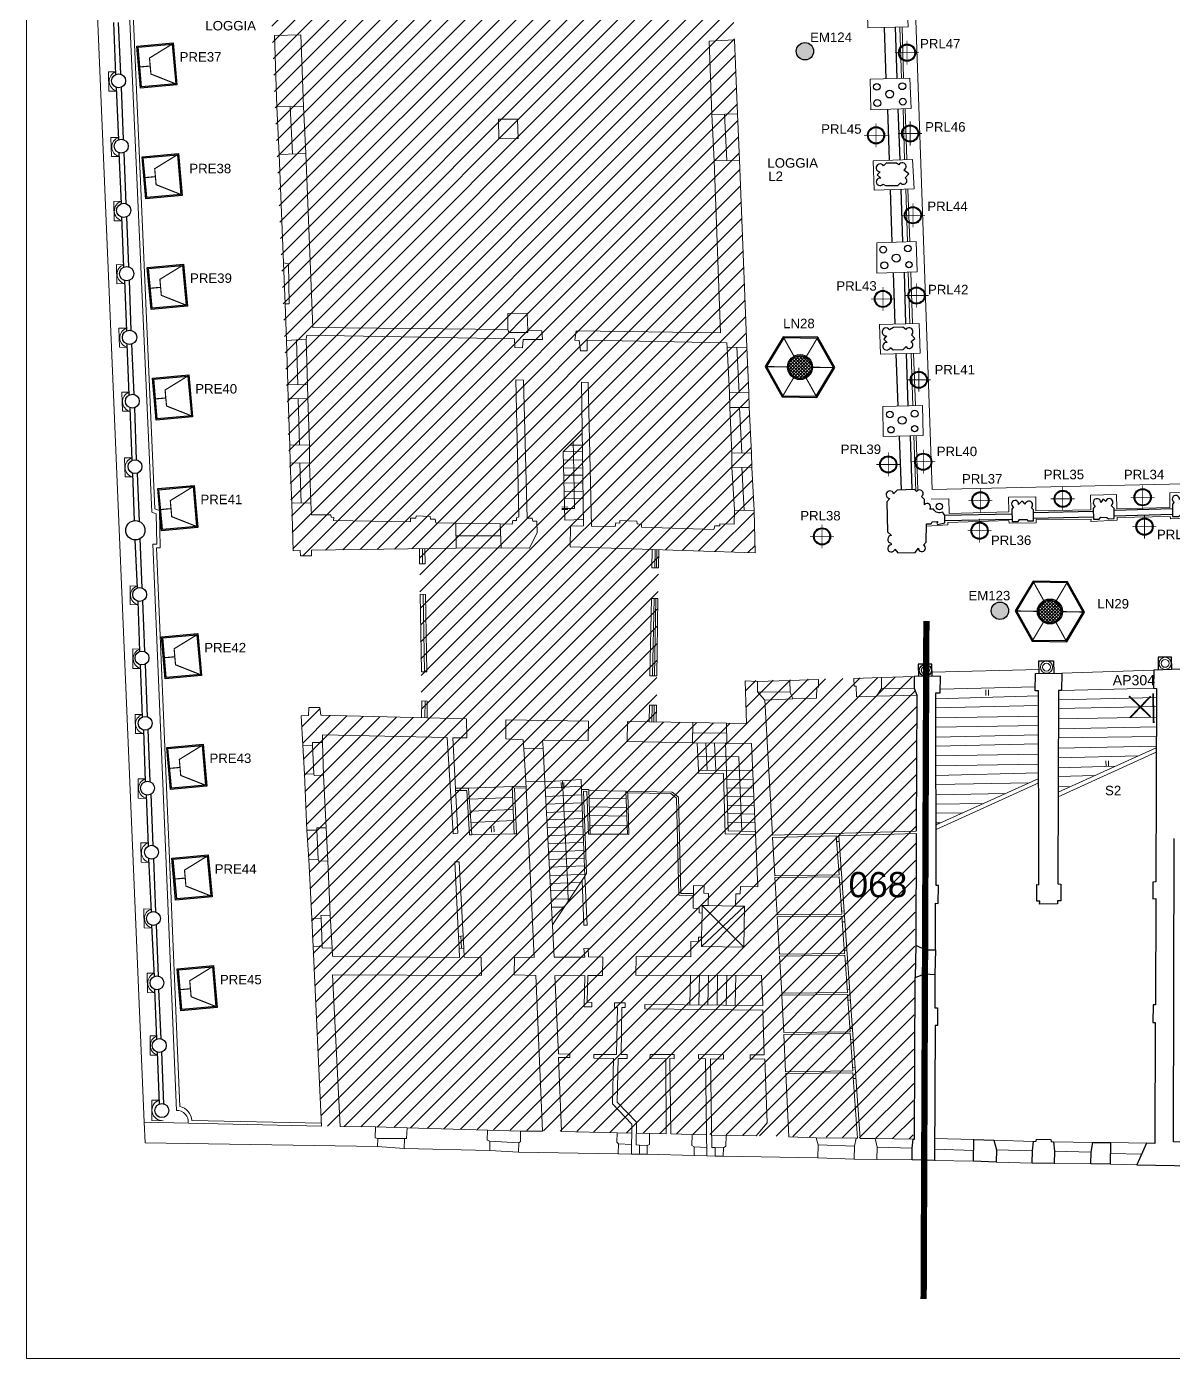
# Model space of a CAD drawing. Header units: metres. Extents: x -11789 to 51, y -8377 to 23.
# Drawn here: x -11789 to -8151, y -8377 to -4155 of the extents above; entities that cross this region are included whole.
import ezdxf
from ezdxf.enums import TextEntityAlignment as Align

# ---------------------------------------------------------------- set-up
doc = ezdxf.new("R2010")
doc.units = ezdxf.units.M
doc.header["$LTSCALE"] = 0.0125
for name, color, linetype in [('CODICE EMERGENZE', 190, 'Continuous'), ('CODICE LAMPADINE', 150, 'Continuous'), ('LAMPADE DI EMERGENZA', 3, 'Continuous')]:
    doc.layers.add(name, color=color, linetype=linetype)
for name, color, linetype, lineweight in [('LAMPADINE', 30, 'Continuous', 30), ('MURI', 7, 'Continuous', 9), ('VANI', 66, 'Continuous', 9)]:
    doc.layers.add(name, color=color, linetype=linetype, lineweight=lineweight)
doc.styles.add('ducale_200', font='ARIAL.TTF', dxfattribs={"height": 1})
doc.styles.get("Standard").update_dxf_attribs({"font": 'romans.shx'})

# ---------------------------------------------------------------- blocks, each defined once
blk = doc.blocks.new('LANTERNA')
at = {"linetype": 'Continuous'}
h = blk.add_hatch(color=256, dxfattribs=at)
h.paths.add_polyline_path([(65.31, -45.84, 1), (69.69, -45.84, 1)])
h.paths.add_polyline_path([(69.48, -45.84, -1), (65.51, -45.84, -1)], flags=16)
h = blk.add_hatch(dxfattribs=at)
h.set_pattern_fill('ANSI37', color=256, scale=3.214976, style=0)
h.set_pattern_definition([(45, (-226.14574, -312.50277), (-0.2841664, 0.2841664), []), (135, (-226.14574, -312.50277), (-0.2841664, -0.2841664), [])])
edge = h.paths.add_edge_path()
edge.add_arc((67.5, -45.84), 1.98, 0, 360)
at = {"layer": 'LAMPADINE'}
h = blk.add_hatch(color=14, dxfattribs=at)
h.paths.add_polyline_path([(70.35, -50.95), (73.35, -45.93), (70.5, -40.81), (64.65, -40.72), (61.64, -45.75), (64.49, -50.87)], flags=16)
h.paths.add_polyline_path([(70.46, -51.16), (73.59, -45.93), (70.62, -40.61), (64.54, -40.52), (61.41, -45.75), (64.38, -51.06)])
at = {"linetype": 'Continuous'}
for radius in [2.19, 1.98]:
    blk.add_circle((67.5, -45.84), radius, dxfattribs=at)
at = {"layer": 'LAMPADINE', "color": 14}
for points in [[(70.46, -51.16), (73.59, -45.93), (70.62, -40.61), (64.54, -40.52), (61.41, -45.75), (64.38, -51.06)], [(70.35, -50.95), (73.35, -45.93), (70.5, -40.81), (64.65, -40.72), (61.64, -45.75), (64.49, -50.87)]]:
    blk.add_lwpolyline(points, close=True, dxfattribs=at)
at = {"layer": 'LAMPADINE', "color": 14, "const_width": 0.2}
for points in [[(64.54, -40.52), (66.43, -43.92)], [(70.62, -40.61), (68.62, -43.96)], [(61.41, -45.75), (65.31, -45.81)], [(69.69, -45.87), (73.59, -45.93)], [(66.37, -47.72), (64.38, -51.06)], [(68.57, -47.75), (70.46, -51.16)]]:
    blk.add_lwpolyline(points, dxfattribs=at)
blk = doc.blocks.new('rea')
h = blk.add_hatch(color=256)
h.paths.add_polyline_path([(867, 1810), (867, 1109), (266, 1109), (266, 1810)], flags=16)
h.paths.add_polyline_path([(887, 1830), (887, 1089), (246, 1089), (246, 1830)])
for points in [[(887, 1830), (887, 1089), (246, 1089), (246, 1830)], [(867, 1810), (867, 1109), (266, 1109), (266, 1810)]]:
    blk.add_lwpolyline(points, close=True)
at = {"const_width": 20}
for points in [[(266, 1810), (685, 1600), (685, 1318), (266, 1109)], [(867, 1459), (685, 1459)]]:
    blk.add_lwpolyline(points, dxfattribs=at)
blk = doc.blocks.new('re')
at = {"const_width": 0.3}
for points in [[(51.55, 419.05), (51.66, 413.81)], [(55.72, 418.12), (52.08, 414.34)], [(52.09, 417.95), (55.87, 414.31)]]:
    blk.add_lwpolyline(points, dxfattribs=at)
blk = doc.blocks.new('5ea4y')
h = blk.add_hatch(color=256)
edge = h.paths.add_edge_path(flags=16)
edge.add_arc((973, 697), 102, 0, 360)
edge = h.paths.add_edge_path()
edge.add_arc((973, 697), 112, 0, 360)
at = {"const_width": 10}
for points in [[(1130, 697), (815, 697)], [(973, 855), (973, 540)]]:
    blk.add_lwpolyline(points, dxfattribs=at)
for radius in [112, 102]:
    blk.add_circle((973, 697), radius)
at = {"color": 160, "insert": (996, 726), "char_height": 2, "width": 10.79, "attachment_point": 1, "style": 'ducale_200'}
blk.add_mtext('{\\H0.75x; }', dxfattribs=at)

msp = doc.modelspace()

# ---------------------------------------------------------------- hatches: boundary and pattern name
at = {"layer": 'LAMPADE DI EMERGENZA'}
for points in [[(-9347.2, -4232.8, 1), (-9292.2, -4232.8, 1)], [(-8728.7, -6006.6, 1), (-8673.7, -6006.6, 1)]]:
    msp.add_hatch(color=256, dxfattribs=at).paths.add_polyline_path(points)
at = {"layer": 'MURI'}
h = msp.add_hatch(dxfattribs=at)
h.set_pattern_fill('ANSI31', color=252, scale=12, style=0)
h.set_pattern_definition([(45, (-47525.71, -8446.74), (-26.94077, 26.94077), [])])
h.paths.add_polyline_path([(-11133.4, -1123), (-10943.6, -5817.2), (-10920.8, -5816), (-10919.5, -5832.3), (-10885.3, -5833), (-10885, -5815.1), (-10542.8, -5810.4), (-10535.7, -6346.1), (-10855.4, -6338.1), (-10858.2, -6313.6), (-10894, -6312.9), (-10894.5, -6339), (-10917.3, -6340.2), (-10853, -7640.2), (-8976.3, -7681.6), (-8964.6, -6274.8), (-8973.1, -6252.6), (-8973.3, -6215.2), (-8959.4, -6215), (-9509, -6229.1), (-9504.9, -6364.2), (-9791.3, -6359), (-9783.8, -5812.9), (-9477.2, -5822.7), (-9667.5, -1111.3)])

# ---------------------------------------------------------------- linework, layer by layer
at = {"layer": 'LAMPADE DI EMERGENZA'}
for centre in [(-9319.7, -4232.8), (-8701.2, -6006.6)]:
    msp.add_circle(centre, 27.5, dxfattribs=at)
at = {"layer": 'MURI'}
for p, q in [((-9504.9, -6364.2), (-9509, -6229.1)), ((-9509, -6229.1), (-9470, -6231.4)), ((-9470, -6231.4), (-9470.6, -6263.9)), ((-9470.6, -6263.9), (-9446.6, -6290.4)), ((-9446.6, -6290.4), (-9422.7, -6717.7)), ((-9567.9, -6426.6), (-9568.4, -6363.1)), ((-9568.4, -6363.1), (-9504.9, -6364.2)), ((-9489.8, -6428), (-9567.9, -6426.6)), ((-9468.9, -6881.6), (-9489.8, -6428)), ((-9422.7, -6717.7), (-8966.7, -6705.3)), ((-9422.3, -6725.7), (-9220.4, -6720.2)), ((-9422.3, -6725.7), (-9415.2, -6846.8)), ((-9211.6, -6844.4), (-9220.4, -6720.2)), ((-9211.1, -6738.2), (-9219.1, -6738.7)), ((-9212.4, -6720), (-8966.7, -6713.3)), ((-9144.7, -7679.4), (-9212.4, -6720)), ((-9204.8, -6828), (-9212.7, -6828.5)), ((-9524.9, -6904.6), (-9524.4, -6880.6)), ((-9524.4, -6880.6), (-9468.9, -6881.6)), ((-9211.6, -6844.4), (-9415.2, -6846.8)), ((-9211.2, -6850.4), (-9414.9, -6852.8)), ((-9414.9, -6852.8), (-9408, -6971)), ((-9202.9, -6968.6), (-9211.2, -6850.4)), ((-9201.9, -6868.5), (-9209.9, -6869)), ((-9540, -6942.8), (-9539.3, -6904.4)), ((-9539.3, -6904.4), (-9524.9, -6904.6)), ((-9511.2, -6943.3), (-9540, -6942.8)), ((-9513.5, -7073), (-9511.2, -6943.3)), ((-9195.6, -6958.2), (-9203.6, -6958.7)), ((-9202.9, -6968.6), (-9408, -6971)), ((-9202.4, -6974.6), (-9407.7, -6977)), ((-9407.7, -6977), (-9400.8, -7095.3)), ((-9194.1, -7092.9), (-9202.4, -6974.6)), ((-9193.1, -6992.7), (-9201.1, -6993.2)), ((-9657.4, -7056), (-9657.1, -7041.6)), ((-9657.1, -7041.6), (-9647.5, -7041.8)), ((-9647.5, -7041.8), (-9648, -7070.6)), ((-9682.3, -7103.6), (-9681.4, -7055.6)), ((-9681.4, -7055.6), (-9657.4, -7056)), ((-9648, -7070.6), (-9513.5, -7073)), ((-9194.1, -7092.9), (-9400.8, -7095.3)), ((-9186.8, -7082.5), (-9194.8, -7083)), ((-9856.4, -7161.9), (-9855.3, -7103.3)), ((-9855.3, -7103.3), (-9855.3, -7103.3)), ((-9855.3, -7103.3), (-9682.3, -7103.6)), ((-9193.7, -7098.8), (-9400.4, -7101.3)), ((-9400.4, -7101.3), (-9393.6, -7219.5)), ((-9185.3, -7217.1), (-9193.7, -7098.8)), ((-9184.4, -7116.9), (-9192.4, -7117.4)), ((-9457.6, -7162.6), (-9856.4, -7161.9)), ((-9453.7, -7253.3), (-9457.6, -7162.6)), ((-9185.3, -7217.1), (-9393.6, -7219.5)), ((-9178, -7206.7), (-9186, -7207.2)), ((-9828.2, -7269.1), (-9828, -7254.7)), ((-9828, -7254.7), (-9453.6, -7258.1)), ((-9453.6, -7258.1), (-9453.7, -7253.3)), ((-9184.9, -7223.1), (-9393.2, -7225.5)), ((-9393.2, -7225.5), (-9391.8, -7249.5)), ((-9391.8, -7249.5), (-9387.2, -7343.7)), ((-9176.6, -7341.3), (-9184.9, -7223.1)), ((-9175.6, -7241.1), (-9183.6, -7241.6)), ((-9453.2, -7272.5), (-9828.2, -7269.1)), ((-9449.2, -7414.2), (-9453.2, -7272.5)), ((-9176.6, -7341.3), (-9387.2, -7343.7)), ((-9169.3, -7330.9), (-9177.3, -7331.4)), ((-9176.1, -7347.3), (-9386.9, -7349.7)), ((-9386.9, -7349.7), (-9381.1, -7468)), ((-9167.8, -7465.5), (-9176.1, -7347.3)), ((-9166.8, -7365.4), (-9174.8, -7365.8)), ((-9493.3, -7427.3), (-9493.1, -7414.3)), ((-9447, -7428.1), (-9493.3, -7427.3)), ((-9493.1, -7414.3), (-9449.2, -7414.2)), ((-9439.2, -7630.1), (-9447, -7428.1)), ((-9167.8, -7465.5), (-9381.1, -7468)), ((-9167.4, -7471.5), (-9380.8, -7474)), ((-9160.5, -7455.1), (-9168.5, -7455.6)), ((-9152.7, -7679.2), (-9167.4, -7471.5)), ((-9380.8, -7474), (-9370.9, -7674.5)), ((-9158.1, -7489.6), (-9166.1, -7490.1)), ((-9151.7, -7579.4), (-9159.7, -7579.9)), ((-9474.2, -7671.8), (-9439.2, -7630.1)), ((-9570.8, -7704.2), (-9570.2, -7670)), ((-9570.2, -7670), (-9474.2, -7671.8)), ((-9370.9, -7674.5), (-9283.8, -7677.7)), ((-9283.8, -7677.7), (-9277.7, -7699.8)), ((-9578.7, -7735.8), (-9578.2, -7709.8)), ((-9578.2, -7709.8), (-9570.8, -7704.2)), ((-9277.7, -7699.8), (-9278.5, -7741.2)), ((-9278.5, -7741.2), (-9578.7, -7735.8))]:
    msp.add_line(p, q, dxfattribs=at)
at = {"layer": 'MURI', "linetype": 'Continuous', "ltscale": 0.1}
msp.add_lwpolyline([(-11788.7, 23.1), (51.3, 23.1), (51.3, -8376.9), (-11788.7, -8376.9)], close=True, dxfattribs=at)
at = {"layer": 'MURI', "color": 252}
for points in [[(-4295.8, -1037), (-4307.6, -432.7), (-11713.6, -559), (-11415.4, -7627.8)], [(-3979, -5238.2), (-4226.6, -5248.3), (-4226.7, -5255.7), (-4282.9, -5257.1), (-4283.1, -5309.2), (-4296.9, -5309.7), (-4306.4, -5518.2), (-8916.1, -5622), (-9031, -2312.7), (-4468.9, -2241.8), (-4439.6, -3342.8)], [(-8996.5, -4062.5), (-8992.8, -4155.6), (-9120.4, -4159), (-9122.8, -4066.2), (-8996.5, -4062.5)], [(-9013.1, -4318.7), (-9018.6, -4156.3)], [(-9006.9, -4318.5), (-9011.8, -4156.1)], [(-11503.2, -4359), (-11527.5, -4359), (-11529.1, -4297.9), (-11506.1, -4297.9)], [(-8987.1, -4317.9), (-8983.1, -4414.3), (-9111, -4418.2), (-9112.5, -4321.6), (-8987.1, -4317.9)], [(-9004.3, -4576.7), (-9008.7, -4415.1)], [(-8996.7, -4576.4), (-9002.1, -4414.9)], [(-11494.5, -4566.6), (-11519.3, -4566.1), (-11521.8, -4506.7), (-11496.8, -4506.4)], [(-8978.7, -4575.8), (-8973.7, -4669.5), (-9100.7, -4673.7), (-9103.1, -4580), (-8978.7, -4575.8)], [(-8994.9, -4837), (-8999.7, -4670.3)], [(-8987.6, -4836.7), (-8993.5, -4670.1)], [(-11485.8, -4770.4), (-11510.8, -4770.1), (-11512.2, -4708.7), (-11488.4, -4708.6)], [(-8967.2, -4836.1), (-8963.5, -4932), (-9091.4, -4936.7), (-9092.3, -4839.8), (-8967.2, -4836.1)], [(-11477.2, -4969.4), (-11502, -4969.9), (-11503.9, -4909.4), (-11480.7, -4909.7)], [(-8992.3, -4933), (-8986.8, -5096.5)], [(-8978.2, -5096.2), (-8983.6, -4932.7)], [(-8957.3, -5095.7), (-8954.1, -5189.9), (-9080.6, -5193.3), (-9082.9, -5099.1), (-8957.3, -5095.7)], [(-11468.9, -5172), (-11493.6, -5171.5), (-11495.7, -5110.9), (-11471.4, -5111)], [(-8977.2, -5356.8), (-8983.1, -5190.6)], [(-8969.1, -5356.6), (-8975.8, -5190.4)], [(-11460.2, -5374.2), (-11485, -5374.1), (-11486.2, -5313.8), (-11463.4, -5313.8)], [(-8947.3, -5356), (-8944.7, -5450.7), (-9071.5, -5454.7), (-9072.7, -5359.4), (-8947.3, -5356)], [(-8974, -5451.6), (-8968.3, -5626.1)], [(-8966.7, -5451.4), (-8961.7, -5625.2)], [(-11451.5, -5582.5), (-11476.2, -5582.1), (-11477.7, -5521.8), (-11454.2, -5522.2)], [(-8080.5, -5630), (-8162.7, -5632.6), (-8161.9, -5679), (-8330.4, -5683.2), (-8331.2, -5637.6), (-8413.5, -5640.2), (-8412.7, -5686.6), (-8587.7, -5690), (-8587.7, -5645.2), (-8674, -5646.9), (-8673.2, -5693.3), (-8862.1, -5698), (-8862.9, -5651.6), (-8919.1, -5653)], [(-8079.5, -5712.2), (-8160.1, -5714.8), (-8160.8, -5708.3), (-8329.3, -5710.9), (-8329.5, -5719.1), (-8412.6, -5723.2), (-8412.4, -5715.9), (-8586.6, -5717.6), (-8586.8, -5727.4), (-8671.5, -5729.1), (-8672.9, -5721), (-8866.7, -5726.4), (-8866.9, -5734.5), (-8934.4, -5739)], [(-11434.8, -5987.4), (-11460.1, -5987.2), (-11460.6, -5927.9), (-11437.5, -5928.2)], [(-11426.9, -6190), (-11451.3, -6189.4), (-11451.5, -6127.6), (-11429.4, -6128.1)], [(-8577.1, -6193.1), (-8916.6, -6201.6)], [(-8213.6, -6194.8), (-8505.1, -6204.2)], [(-8589.1, -6248.2), (-8890.3, -6254.9)], [(-8578.5, -6276.9), (-8905, -6285.6)], [(-8205, -6281.2), (-8515.9, -6288.6)], [(-8213.8, -6252.6), (-8506.1, -6259.5)], [(-8578.5, -6307), (-8904.9, -6314.9)], [(-8205, -6310.5), (-8516, -6316.3)], [(-11417, -6395.5), (-11443.5, -6396), (-11444.7, -6335.2), (-11421.1, -6335.5)], [(-8578.4, -6340.4), (-8904.8, -6345.8)], [(-8578.4, -6370.5), (-8904.7, -6375.9)], [(-8205.2, -6374.8), (-8516.2, -6380.5)], [(-8205.1, -6343.9), (-8516.1, -6349.6)], [(-8578.3, -6399.8), (-8904.6, -6407.7)], [(-8205.2, -6405.7), (-8516.2, -6409.9)], [(-8578.3, -6429.1), (-8904.5, -6436.2)], [(-8205.3, -6441.1), (-8516.7, -6581.7)], [(-8205.3, -6454.9), (-8516.6, -6596.2)], [(-8205.3, -6435.9), (-8516.3, -6442.4)], [(-8578.2, -6461.6), (-8904.4, -6467.1)], [(-8578.2, -6492.6), (-8904.3, -6498)], [(-8261.8, -6466.6), (-8516.4, -6473.3)], [(-8334.6, -6499.5), (-8516.4, -6504.3)], [(-11408.1, -6601.5), (-11434.4, -6601.1), (-11434.8, -6539.8), (-11412.1, -6540)], [(-8578.1, -6521), (-8904.2, -6528.9)], [(-8578.1, -6538.2), (-8903.7, -6685.2)], [(-8400.3, -6529.2), (-8516.5, -6531.9)], [(-8608.9, -6552.1), (-8904.1, -6557.4)], [(-8683.3, -6585.7), (-8904, -6590)], [(-8578.1, -6551.9), (-8903.7, -6699.7)], [(-8476.6, -6563.6), (-8516.6, -6564.5)], [(-8754.7, -6618), (-8903.9, -6620.1)], [(-8820.4, -6647.6), (-8903.8, -6648.6)], [(-8889.9, -6679), (-8903.7, -6679.1)], [(-11400.5, -6804.5), (-11425.1, -6804.1), (-11426.3, -6742.2), (-11402.1, -6742.2)], [(-11390.7, -7012.6), (-11415.8, -7012), (-11416.9, -6951.9), (-11392.9, -6952.6)], [(-11382, -7218.1), (-11404.8, -7217.4), (-11405.9, -7156), (-11383.2, -7155.8)], [(-11373, -7415.7), (-11396.4, -7416.1), (-11397.2, -7354.2), (-11375.8, -7354.8)], [(-11355.7, -7623.3), (-11391.4, -7622.6), (-11391.7, -7558), (-11369, -7558.7)], [(-8784.3, -7683.5), (-8908.8, -7679.3)], [(-8784.9, -7717.7), (-8909, -7713.1)], [(-8594.8, -7689.4), (-8720.8, -7685.5)], [(-8712.4, -7715.7), (-8598.5, -7718.6)], [(-8406.8, -7692.8), (-8531.3, -7690.9)], [(-8412.3, -7722.8), (-8528.6, -7719.9)], [(-8236, -7695.1), (-8350.7, -7693)], [(-8785.5, -7751.8), (-8909.2, -7749.6)], [(-8599.3, -7757.7), (-8713.1, -7754.8)], [(-8412.9, -7760.2), (-8529.3, -7758.9)], [(-8267.3, -7762.9), (-8351.9, -7761.3)], [(-8351.3, -7727.2), (-8251.6, -7729)]]:
    msp.add_lwpolyline(points, dxfattribs=at)
for points, format in [([(-11276, -7630.9, 0.460878), (-11313.4, -7590.8), (-11388.8, -5795.7), (-11375.3, -5795.2), (-11377.7, -5699.1), (-11391, -5694.4), (-11618, -649.5), (-9246.6, -607.9, 0.373035), (-9236.3, -626), (-9236.3, -626), (-9236.3, -626), (-9236.3, -626), (-9142.7, -624.4, 0.321934), (-9135.8, -605), (-4429.7, -522.9, 0.3591), (-4393, -565.9), (-4385.6, -962.3)], "xyb"), ([(-10853.4, -7631.3), (-11264.5, -7623, 0.33357), (-11303.2, -7578.2), (-11377.2, -5807.7), (-11365.4, -5806.7), (-11366.9, -5688.3), (-11382.4, -5683.1), (-11601.9, -659.5), (-9245, -618.5)], "xyb"), ([(-8360.3, -6199.5, 0, 27.1, 0), (-8360, -6256, 0, 0, 0), (-8360.9, -6507.9, 0, 0, 0)], "xyseb"), ([(-8741.4, -6602, 0, 27.1, 0), (-8741, -6560.7, 0, 0, 0), (-8741.7, -6250.4, 0, 0, 0)], "xyseb")]:
    msp.add_lwpolyline(points, format=format, dxfattribs=at)
at = {"layer": 'MURI', "linetype": 'ByBlock', "lineweight": 30}
for points in [[(-11505.8, -4306.3), (-11512.2, -4141.4)], [(-11490.3, -4305.4), (-11496.8, -4141.3)], [(-9061.7, -4320.1), (-9067.2, -4157.6)], [(-9027, -4319.1), (-9032.4, -4156.7)], [(-11496.5, -4513.2), (-11503.7, -4347.7)], [(-11481.9, -4512.7), (-11488.2, -4347)], [(-9051.5, -4578.3), (-9057.2, -4416.6)], [(-9018.1, -4577.1), (-9023.6, -4415.5)], [(-11488.1, -4716), (-11495, -4554.9)], [(-11473.2, -4716.1), (-11479.3, -4553.9)], [(-9043.5, -4838.4), (-9048.6, -4671.9)], [(-9009.5, -4837.4), (-9014.4, -4670.8)], [(-11480.4, -4917.4), (-11486.2, -4759.1)], [(-11464.6, -4916.5), (-11470.9, -4757.5)], [(-9040.3, -4934.8), (-9034.3, -5097.8)], [(-9005.1, -4933.5), (-9000.4, -5096.8)], [(-11471, -5119), (-11477.6, -4959.7)], [(-11456.6, -5118), (-11462.5, -4958.8)], [(-11463.1, -5322.6), (-11469.4, -5161.6)], [(-11447.8, -5321), (-11454.5, -5161.3)], [(-9024.4, -5358.1), (-9030.4, -5191.9)], [(-8998.4, -5191), (-8993.4, -5357.2)], [(-11453.9, -5529.6), (-11460.7, -5362.9)], [(-11439.7, -5528.4), (-11445.7, -5362.9)], [(-9020.5, -5453.1), (-9014.6, -5623.8)], [(-8986.3, -5452), (-8981.2, -5622.6)], [(-11447, -5721.2), (-11451.8, -5570.7)], [(-11431, -5723.8), (-11436.9, -5570.3)], [(-8405.2, -5692.4), (-8594.5, -5696.3)], [(-8154.3, -5683.2), (-8338.8, -5688.8)], [(-8663, -5717.1), (-8876, -5722.1)], [(-8663.1, -5700.8), (-8875.7, -5705.2)], [(-8405, -5709.5), (-8594.7, -5714.2)], [(-8154.1, -5701.1), (-8338.9, -5706.7)], [(-11437.3, -5934.5), (-11444.1, -5782.2)], [(-11422.4, -5934.7), (-11428.3, -5778)], [(-11429.1, -6135.2), (-11435.2, -5976.7)], [(-11414.1, -6136), (-11419.7, -5974.7)], [(-8156.5, -6193), (-8156.7, -6153.7), (-8199.8, -6153.8), (-8199.7, -6194.4)], [(-11420.8, -6342.9), (-11427.4, -6178)], [(-11404.8, -6342.9), (-11412, -6175.7)], [(-8916.2, -6214.5), (-8917.2, -6176.3), (-8960.3, -6176.4), (-8959.4, -6215)], [(-8505.1, -6204.2), (-8505.1, -6204.2), (-8506.1, -6259.5), (-8515.9, -6259.3), (-8517.3, -6872.9), (-8508.3, -6873.1), (-8508.5, -6926), (-8519, -6925.8), (-8519.2, -6936.3), (-8575.4, -6936.9), (-8575.2, -6927.2), (-8584.2, -6927), (-8584, -6874.9), (-8577.5, -6875.1), (-8578.6, -6260.6), (-8589.1, -6260.4), (-8589, -6205.9), (-8505.1, -6204.2)], [(-8576.9, -6205.6), (-8578, -6165.4), (-8531.6, -6165.4), (-8530.5, -6204.7)], [(-8100.4, -6191.2), (-8213.6, -6194.8), (-8213.6, -6194.8), (-8213.8, -6252.6), (-8204.9, -6252.7), (-8206.3, -6866.3), (-8216, -6867), (-8216.2, -6919.9), (-8207.2, -6919.2), (-8207.7, -7256.1), (-8215, -7256), (-8216, -7312.1), (-8208.7, -7312.3), (-8209.9, -7695.5), (-8236, -7695.1), (-8267.3, -7762.9), (-8088.3, -7766.1)], [(-8967.6, -7067.4), (-8937.7, -7081.7), (-8906, -7081.5), (-8905.8, -6934.2), (-8897.6, -6934.3), (-8896.6, -6877.4), (-8903.1, -6877.3), (-8905, -6266.9), (-8890.4, -6267.1), (-8890.2, -6214.3), (-8890.2, -6214.3), (-8973.3, -6215.2), (-8973.1, -6252.6), (-8964.6, -6274.8), (-8966.7, -6705.3)], [(-11411.8, -6547.9), (-11417.4, -6385.1)], [(-11396.4, -6548.7), (-11403.2, -6383.3)], [(-11401.7, -6752.3), (-11408.5, -6591)], [(-11387.4, -6750.9), (-11394, -6588.2)], [(-8966.7, -6713.3), (-8968.4, -7067.3)], [(-8092.7, -7691.2), (-8151.2, -7690.1), (-8148.4, -6728.2)], [(-11392.4, -6961.2), (-11401.1, -6792.6)], [(-11378.4, -6962), (-11385.2, -6793)], [(-11382.7, -7165.7), (-11391.2, -7003.5)], [(-11370.1, -7165), (-11377, -7001.9)], [(-8968.4, -7067.3), (-8970.2, -7169)], [(-8937.7, -7081.7), (-8939.9, -7158.2)], [(-8906, -7081.5), (-8907.4, -7159.6)], [(-8907.4, -7159.6), (-8907.7, -7265.4), (-8899.6, -7265.5), (-8899.8, -7321.7), (-8907.1, -7321.5), (-8909.2, -7749.6), (-8979.9, -7747.5), (-8980.1, -7710), (-8976.3, -7681.6), (-8972.2, -7681.7), (-8970.2, -7169), (-8939.9, -7158.2), (-8907.4, -7159.6)], [(-11375.3, -7364), (-11382.5, -7206.9)], [(-11361.9, -7363.5), (-11369.3, -7207.3)], [(-11366.9, -7570.1), (-11373.3, -7406.5)], [(-11353.4, -7569.9), (-11360.3, -7405.9)], [(-8720.8, -7685.5), (-8712.4, -7715.7), (-8713.1, -7754.8), (-8785.5, -7751.8), (-8784.3, -7683.5), (-8720.8, -7685.5)], [(-8531.3, -7690.9), (-8531.3, -7690.9)], [(-8350.7, -7693), (-8351.9, -7761.3), (-8412.9, -7760.2), (-8412.3, -7722.8), (-8406.8, -7692.8), (-8350.7, -7693)]]:
    msp.add_lwpolyline(points, dxfattribs=at)
at = {"layer": 'MURI'}
for points in [[(-10910.7, -4407.5), (-10918.8, -4180.3), (-11002.6, -4182.8), (-10995.3, -4409.2), (-10910.7, -4407.5)], [(-9534.1, -4431.7), (-9543.7, -4196.3), (-9623.5, -4200.6), (-9615.5, -4433.5), (-9534.1, -4431.7)], [(-10995.3, -4409.2), (-10987.5, -4559.9)], [(-10953, -4408.4), (-10945.2, -4558.2)], [(-10910.7, -4407.5), (-10902.8, -4556.6)], [(-9567.7, -4579.2), (-9574.8, -4432.6)], [(-9534.1, -4431.7), (-9527.8, -4578.3)], [(-10231.3, -4448.6), (-10229.7, -4509.7), (-10290.5, -4510.5), (-10292.1, -4448.6), (-10231.3, -4448.6)], [(-9615.5, -4433.5), (-9607.6, -4580.1)], [(-10151.8, -5146.4), (-10213.6, -5146.9), (-10215.7, -5172.9), (-10240.1, -5172.5), (-10241.3, -5144.8), (-10900.2, -5132.8), (-10902.1, -5145.8), (-10964, -5149.5), (-10968.4, -5033.9), (-10955.4, -5034.1), (-10958, -4907.1), (-10974.2, -4903.6), (-10987.5, -4559.9), (-10902.8, -4556.6), (-10880.3, -5108.7), (-10261.9, -5115.1), (-10258.8, -5124.9), (-10198.6, -5124.4), (-10198.5, -5117.9), (-10154.5, -5118.7), (-10151.8, -5146.4)], [(-9527.8, -4578.3), (-9504.4, -5171.2), (-9566.3, -5171.7), (-9567.7, -5157), (-10010.2, -5149), (-10010.8, -5183.1), (-10032, -5182.8), (-10036.3, -5150.1), (-10049.3, -5148.3), (-10045.5, -5119), (-9588.2, -5125.7), (-9607.6, -4580.1), (-9527.8, -4578.3)], [(-10974.2, -4903.6), (-10968.4, -5033.9)], [(-10198.5, -5117.9), (-10201, -5063.6), (-10262.3, -5064.6), (-10261.9, -5115.1)], [(-10964, -5149.5), (-10960.5, -5289.6)], [(-10933.1, -5147.7), (-10928.9, -5290)], [(-10902.1, -5145.8), (-10897.4, -5290.3)], [(-9566.3, -5171.7), (-9559.1, -5315)], [(-9535.4, -5171.4), (-9528.2, -5315.6)], [(-9504.4, -5171.2), (-9497.3, -5316.2)], [(-10212.7, -5275.5), (-10201.1, -5712.7), (-10184.9, -5713), (-10182.6, -5722.8), (-10170.4, -5723.1), (-10169.4, -5758.1), (-10193.1, -5808.1), (-10283.4, -5807.3), (-10286.1, -5731.5), (-10248.7, -5732.2), (-10246.9, -5720.8), (-10234.6, -5720.3), (-10234.5, -5712.1), (-10227.1, -5709), (-10237.1, -5274.2), (-10212.7, -5275.5)], [(-10897.4, -5290.3), (-10896.2, -5333.9), (-10959.3, -5334.8), (-10960.5, -5289.6), (-10897.4, -5290.3)], [(-9481.3, -5689.2), (-9477.2, -5822.7), (-10064.4, -5803.9), (-10063.3, -5738.8), (-10022.6, -5737.9), (-10028.9, -5282.1), (-10007.8, -5282.5), (-9996.5, -5738.4), (-9921.7, -5739.8), (-9919.8, -5728.4), (-9906.8, -5728.7), (-9906.7, -5720.5), (-9853, -5723.1), (-9851.5, -5731.3), (-9838.5, -5733.1), (-9838.7, -5741.3), (-9609.3, -5748.7), (-9605.9, -5737.4), (-9589.6, -5737.7), (-9589.5, -5731.2), (-9543.9, -5732), (-9543.1, -5688.1), (-9481.3, -5689.2)], [(-9497.3, -5316.2), (-9496.5, -5361.8), (-9558.4, -5362.3), (-9559.1, -5315), (-9497.3, -5316.2)], [(-10959.3, -5334.8), (-10954.2, -5481.4)], [(-10927.7, -5334.3), (-10923.1, -5481.1)], [(-10896.2, -5333.9), (-10891.9, -5480.9)], [(-9527.4, -5362), (-9520.3, -5506.2)], [(-9496.5, -5361.8), (-9489.4, -5506.7)], [(-9558.4, -5362.3), (-9551.2, -5505.6)], [(-10022.8, -5717.6), (-10081.6, -5719), (-10086.6, -5502.4), (-10026.7, -5443.8)], [(-10891.9, -5480.9), (-10890.9, -5537.8), (-10953.2, -5538.3), (-10954.2, -5481.4), (-10891.9, -5480.9)], [(-10054.9, -5469.1), (-10054, -5513), (-10050.5, -5682.2), (-10091.1, -5682.2)], [(-10026.1, -5481.5), (-10065.8, -5482)], [(-10025.9, -5501.5), (-10086.6, -5502.4)], [(-10025.5, -5528.7), (-10086, -5528.9)], [(-9489.4, -5506.7), (-9488.6, -5552.3), (-9552, -5551.2), (-9551.2, -5505.6), (-9489.4, -5506.7)], [(-10953.2, -5538.3), (-10947.4, -5665.8)], [(-10922.1, -5538.1), (-10917.5, -5665.3)], [(-10890.9, -5537.8), (-10887.5, -5664.9)], [(-10025.1, -5553.2), (-10085.4, -5554.1)], [(-9552, -5551.2), (-9543.1, -5688.1)], [(-9520.3, -5551.8), (-9512.2, -5688.6)], [(-9488.6, -5552.3), (-9481.3, -5689.2)], [(-10024.8, -5576.4), (-10084.9, -5576.5)], [(-10024.5, -5601.6), (-10084.3, -5602.1)], [(-10024.1, -5627.6), (-10083.7, -5628.6)], [(-10023.8, -5651.2), (-10083.2, -5652.2)], [(-10425.9, -5808.7), (-10427.7, -5729), (-10491.1, -5727.8), (-10492.5, -5716.4), (-10507.2, -5716.1), (-10508.7, -5708), (-10552.6, -5705.5), (-10554.3, -5713.6), (-10570.6, -5713.3), (-10570.8, -5724.7), (-10814.9, -5720.3), (-10814.5, -5710.7), (-10822.5, -5710.3), (-10823.4, -5702.8), (-10885, -5702.3), (-10887.5, -5664.9), (-10947.4, -5665.8), (-10943.6, -5817.2), (-10920.8, -5816), (-10919.5, -5832.3), (-10885.3, -5833), (-10885, -5815.1), (-10425.9, -5808.7)], [(-10091.2, -5677.7), (-10071.7, -5677.8)], [(-10091.2, -5686), (-10071.7, -5686)], [(-10427.7, -5729), (-10286.1, -5731.5)], [(-10284.8, -5769.4), (-10426.8, -5768.9)], [(-10525.2, -5810.1), (-10524.7, -5857.7), (-10542, -5857.4), (-10542.8, -5810.4)], [(-10533, -5810.2), (-10532.5, -5857.5)], [(-10425.9, -5808.7), (-10283.4, -5807.3)], [(-9783.8, -5812.9), (-9784.6, -5871.1), (-9805.2, -5870.7), (-9804.2, -5812.3)], [(-9796.4, -5870.9), (-9795.2, -5812.5)], [(-9790.6, -5871), (-9789.5, -5812.7)], [(-10519.2, -6200.1), (-10523.7, -5955.1), (-10540.8, -5954), (-10536.3, -6199.8), (-10519.2, -6200.1)], [(-10526.6, -6200), (-10530.3, -5954.7)], [(-9803.1, -6213.1), (-9798.3, -5967.4)], [(-9796.8, -6213.2), (-9792.3, -5967.6)], [(-9470, -6231.4), (-9367.4, -6227.6)], [(-9277, -6225.1), (-9276.6, -6248.7), (-9282.3, -6248.6), (-9282.9, -6283.6), (-9357.8, -6285.5), (-9367.2, -6265), (-9367.4, -6227.6), (-9277, -6225.1)], [(-9077.5, -6218.2), (-9077.3, -6253.2), (-9093.2, -6277.3), (-9155.9, -6279.4), (-9156.9, -6246), (-9163.4, -6245.9), (-9164.6, -6221.5), (-9077.5, -6218.2)], [(-9077.5, -6218.2), (-8973.3, -6215.2)], [(-9367.2, -6265), (-9470.6, -6263.9)], [(-9357.8, -6285.5), (-9446.6, -6290.4)], [(-9093.2, -6277.3), (-8964.6, -6274.8)], [(-8973.1, -6252.6), (-9077.3, -6253.2)], [(-8745.6, -6257.4), (-8745.7, -6275.7)], [(-8737.8, -6257.4), (-8737.9, -6275.7)], [(-10393.4, -6349.7), (-10392.8, -6409.9), (-10436.8, -6409.1), (-10421.1, -6712.2), (-10435.8, -6713.5), (-10454.7, -6408.8), (-10850, -6400), (-10850.5, -6424.4), (-10881.4, -6423.9), (-10881.6, -6433.6), (-10912.5, -6433.1), (-10917.3, -6340.2), (-10894.5, -6339), (-10894, -6312.9), (-10858.2, -6313.6), (-10855.4, -6338.1), (-10393.4, -6349.7)], [(-10535.7, -6346.1), (-10534.9, -6292.5), (-10517.7, -6293.3), (-10517.7, -6346.6)], [(-10525.6, -6346.4), (-10524.8, -6293)], [(-9814.1, -6358.6), (-9813.1, -6305.6), (-9790.6, -6306), (-9791.3, -6359)], [(-9806, -6358.8), (-9804.9, -6305.7)], [(-9799.5, -6358.9), (-9798.5, -6305.8)], [(-10007.3, -6419.4), (-10006.9, -6356.7), (-10268.9, -6352), (-10268.4, -6413), (-10213.9, -6415.6), (-10211.2, -6444.2), (-10150.1, -6442), (-10152.1, -6416.8), (-10007.3, -6419.4)], [(-9568.4, -6363.1), (-9675.8, -6361.1)], [(-9568.2, -6394.8), (-9676.4, -6393.3)], [(-10912.5, -6433.1), (-10906.8, -6524.3)], [(-10881.6, -6433.6), (-10877.5, -6523.2)], [(-10850.5, -6424.4), (-10846.6, -6527.8)], [(-10211.2, -6444.2), (-10204.9, -6548.4)], [(-10150.1, -6442), (-10144.7, -6549.5)], [(-9567.9, -6426.6), (-9677, -6425.4)], [(-9657.8, -6512.1), (-9661.4, -6425.6)], [(-9630.4, -6512.4), (-9634, -6425.8)], [(-9603, -6512.7), (-9606.6, -6426.1)], [(-9568.9, -6513), (-9572, -6426.5)], [(-9659.6, -6468.8), (-9615.7, -6467.3), (-9529, -6470.2), (-9520, -6705.5)], [(-8364.8, -6500.9), (-8364.9, -6482.6)], [(-8357, -6500.9), (-8357.1, -6482.6)], [(-10846.6, -6527.8), (-10838.3, -6694.8), (-10867.6, -6695.1), (-10867.7, -6702.4), (-10899.5, -6702.7), (-10906.8, -6524.3), (-10877.5, -6523.2), (-10876.8, -6528.9), (-10846.6, -6527.8)], [(-10028.4, -6573.2), (-10029.3, -6542.1), (-10144.7, -6549.5), (-10144.7, -6549.5)], [(-9476.8, -6706.2), (-9563.3, -6704.7), (-9568.9, -6513), (-9657.8, -6512.1), (-9657.9, -6521.7), (-9578.2, -6522.6), (-9572.6, -6714.1), (-9476.3, -6715.9)], [(-9485.8, -6514.5), (-9568.9, -6513)], [(-9484.5, -6541.9), (-9568.1, -6540.3)], [(-10428.5, -6569.6), (-10386.8, -6568.7), (-10376.4, -6717), (-10383.8, -6716.9), (-10392.6, -6576), (-10428.1, -6576.9)], [(-10248.3, -6563.9), (-10386.8, -6568.7)], [(-10204.4, -6562.3), (-10248.3, -6563.9), (-10242.1, -6713.8), (-10234.5, -6713.4), (-10241.1, -6569), (-10204, -6568)], [(-10028.7, -6562.8), (-10143.7, -6568.6)], [(-10092.7, -6551.3), (-10091.6, -6570.7)], [(-10070.9, -6928.8), (-10072.4, -6884.9), (-10089, -6547.4)], [(-10084.5, -6550.8), (-10083.4, -6570.3)], [(-10000.8, -6714.9), (-10005.6, -6573.2), (-10028.4, -6573.2), (-10017.5, -6848.5), (-10012.9, -6840), (-10022.4, -6579), (-10011.4, -6579.2), (-10006.5, -6714.9), (-10000.8, -6714.9)], [(-9888.1, -6578.6), (-10005.5, -6576.5)], [(-9673.8, -6903.4), (-9713.7, -6902.7), (-9721.4, -6597.4), (-9741.2, -6581.3), (-9888.1, -6578.6), (-9883.2, -6715.4), (-9878.4, -6715.5), (-9881.7, -6583.6), (-9745.1, -6586.1), (-9727.4, -6600.8), (-9719.7, -6908.7), (-9674, -6909.6)], [(-9483.2, -6569.3), (-9567.3, -6567.7)], [(-10246.9, -6598.5), (-10384.3, -6603.8)], [(-10027.7, -6590.2), (-10142.3, -6595.2)], [(-10026.7, -6615.2), (-10141, -6620.1)], [(-9887.2, -6603), (-10004.6, -6602)], [(-9886.2, -6630.5), (-10003.7, -6628.6)], [(-9481.9, -6596.7), (-9566.5, -6595.1)], [(-9480.6, -6624.1), (-9565.7, -6622.5)], [(-10245.3, -6636.4), (-10381.7, -6642.1)], [(-10025.7, -6640.9), (-10139.7, -6645.9)], [(-10024.7, -6664.8), (-10138.4, -6669.8)], [(-9885.3, -6657.9), (-10002.8, -6656)], [(-9479.4, -6651.5), (-9564.9, -6649.9)], [(-10899.5, -6702.7), (-10893.8, -6795.5)], [(-10867.7, -6702.4), (-10863.7, -6794.5)], [(-10838.3, -6694.8), (-10833.7, -6799.9)], [(-10243.8, -6671.9), (-10379.2, -6677.9)], [(-10313.7, -6708.5), (-10314.8, -6689.1)], [(-10305.4, -6708), (-10306.5, -6688.6)], [(-10023.8, -6689.3), (-10137.2, -6694.5)], [(-9884.2, -6688.6), (-10001.8, -6686.7)], [(-9478.1, -6678.8), (-9564.1, -6677.3)], [(-10242.1, -6713.8), (-10376.4, -6717)], [(-10022.8, -6714.8), (-10135.8, -6720.6)], [(-10021.8, -6740.3), (-10134.5, -6745.6)], [(-9883.2, -6715.4), (-10000.8, -6714.9)], [(-10833.7, -6799.9), (-10825.4, -6971.8), (-10855.5, -6972.8), (-10854.9, -6981), (-10884.2, -6982.1), (-10893.8, -6795.5), (-10863.7, -6794.5), (-10863, -6801), (-10833.7, -6799.9)], [(-10020.7, -6766.9), (-10133.2, -6771.4)], [(-10019.8, -6790.8), (-10131.9, -6795.8)], [(-10018.8, -6815.8), (-10130.6, -6819.4)], [(-10017.7, -6842.1), (-10129.2, -6847.1)], [(-10030.6, -6867.9), (-10128, -6871)], [(-10017.5, -6848.5), (-10121.1, -7001.9)], [(-10017.5, -6848.5), (-10011, -7003.6), (-10021.5, -7003.4), (-10026.7, -6862.1)], [(-10047.6, -6893.1), (-10126.7, -6894.9)], [(-10065.9, -6920.2), (-10125.3, -6921.3)], [(-10083.5, -6946.2), (-10124, -6946.5)], [(-9511.2, -6943.3), (-9648, -7070.6)], [(-9646.1, -6964.9), (-9647.5, -7041.8)], [(-9645.7, -6940.9), (-9513.5, -7073)], [(-9626.5, -6941.2), (-9540, -6942.8)], [(-10884.2, -6982.1), (-10880.1, -7071.7)], [(-10854.9, -6981), (-10850.8, -7069)], [(-10825.4, -6971.8), (-10820, -7076)], [(-10418.7, -7038.9), (-10416.7, -7077.3)], [(-10411.4, -7038.2), (-10409.4, -7076.7)], [(-10404.2, -7037.6), (-10402.1, -7076)], [(-9685.1, -7256), (-9683.3, -7162.2)], [(-9656.2, -7256.3), (-9654.5, -7162.3)], [(-9627.4, -7256.5), (-9625.7, -7162.3)], [(-9598.6, -7256.8), (-9596.8, -7162.4)], [(-9569.7, -7257), (-9568, -7162.4)], [(-9540.9, -7257.3), (-9539.2, -7162.5)], [(-9677.5, -7667.3), (-9678.2, -7702.2), (-9670.9, -7706.4), (-9671.4, -7734.1), (-9820.3, -7729.8), (-9819.8, -7702.1), (-9813.2, -7699), (-9812.6, -7664), (-9760.2, -7664.9), (-9761.6, -7427.3), (-9811.5, -7426.4), (-9811.3, -7413.4), (-9734.8, -7413.9), (-9735, -7427), (-9748.5, -7426.7), (-9745.5, -7665.2), (-9677.5, -7667.3)], [(-10582.1, -7645.9), (-10682.2, -7643.3)], [(-10590.1, -7680), (-10674.7, -7679.3)], [(-10319.2, -7688.2), (-10319.8, -7718.3), (-10590.6, -7711.7), (-10590.1, -7680), (-10583.6, -7680.1), (-10582.1, -7645.9), (-10326.7, -7653.8), (-10327.3, -7685.6), (-10319.2, -7688.2)], [(-10221.8, -7656.6), (-10326.7, -7653.8)], [(-9869.2, -7663), (-9915.9, -7662.1)], [(-9812.6, -7664), (-9854.8, -7663.2)], [(-9632, -7668.4), (-9677.5, -7667.3)], [(-9570.2, -7670), (-9615.7, -7668.9)], [(-9157.7, -7679.1), (-9283.8, -7677.7)], [(-9096.7, -7680.3), (-9090.7, -7707.2), (-9092.2, -7746.3), (-9163.8, -7745), (-9163.1, -7704.3), (-9157.7, -7679.1), (-9152.7, -7679.2)], [(-9144.7, -7679.4), (-9096.7, -7680.3)], [(-8976.3, -7681.6), (-9096.7, -7680.3)], [(-10590.6, -7711.7), (-10675.2, -7705.3)], [(-10227.9, -7723.2), (-10319.8, -7718.3)], [(-10227.4, -7693.9), (-10319.2, -7688.2)], [(-9869.9, -7699), (-9911.6, -7696.4)], [(-9819.8, -7702.1), (-9844.5, -7700.6)], [(-9631.5, -7707.9), (-9670.9, -7706.4)], [(-9578.2, -7709.8), (-9604.2, -7708.8)], [(-9277.7, -7699.8), (-9163.1, -7704.3)], [(-9090.7, -7707.2), (-8980.1, -7710)], [(-9870.4, -7729.3), (-9912.2, -7728.9)], [(-9820.3, -7729.8), (-9845, -7729.5)], [(-9631.2, -7734.8), (-9671.4, -7734.1)], [(-9578.7, -7735.8), (-9604.1, -7735.3)], [(-9163.8, -7745), (-9278.5, -7741.2)], [(-8979.9, -7747.5), (-9092.2, -7746.3)]]:
    msp.add_lwpolyline(points, dxfattribs=at)
at = {"layer": 'MURI', "linetype": 'ByBlock', "lineweight": 30}
for points in [[(-9071.6, -4653.9), (-9064.1, -4658.3), (-9025.3, -4658.2), (-9017, -4649.7, 1.280345), (-9002.3, -4634), (-8990.4, -4621.4), (-9005.9, -4609.5, 1.37993), (-9021.9, -4592.9), (-9029.7, -4587.3), (-9061.7, -4587.3), (-9070.5, -4596.6, 1.79355), (-9081.5, -4614.6), (-9090.3, -4624.5), (-9079.6, -4634.7, 1.760383)], [(-8911.9, -5684.5), (-8923.3, -5684.3, 0.977015), (-8940.6, -5670.5), (-8940.3, -5654.3), (-8950.3, -5644.7, 1.233731), (-8965.5, -5628.6), (-8972.7, -5622.3), (-9026.8, -5624.2), (-9038.4, -5636.2, 2.008112), (-9050.9, -5651), (-9059.6, -5661), (-9057.7, -5756.7), (-9045.7, -5768.3, 0.90371), (-9047.4, -5792.3), (-9046.6, -5794.7), (-9046.6, -5797.6, 2.025937), (-9034.7, -5811.2), (-9024.7, -5823.2), (-8970.6, -5821.8), (-8959.8, -5808.1, 1.777024), (-8943.3, -5798.6), (-8935, -5789.4), (-8934.4, -5730.9), (-8919.3, -5730.7), (-8916.3, -5724.3), (-8898.4, -5723.8), (-8900.5, -5726.6), (-8901, -5729.4), (-8900.2, -5731.1), (-8898.2, -5732.7), (-8876.1, -5728.3), (-8875.7, -5703.8), (-8881.7, -5697.6), (-8882.4, -5693.6, -0.424043)], [(-8658.7, -5677.5), (-8663.1, -5684.9), (-8663, -5723.4), (-8643.5, -5723.3), (-8639.1, -5717.3), (-8616.3, -5717.5), (-8612.7, -5721.4), (-8594.8, -5721.4), (-8594.4, -5686.2), (-8601.6, -5680.1, 1.382877), (-8621.1, -5668.4), (-8629.1, -5660.1), (-8633, -5660), (-8642.3, -5669.6, 1.885192)], [(-8398.8, -5674.1), (-8405.3, -5682.3), (-8404.9, -5716.1), (-8386.2, -5715.8), (-8381.2, -5710.4), (-8362.1, -5710.7), (-8356.7, -5715.1), (-8338.9, -5713.8), (-8338.8, -5682.3), (-8348.8, -5672.7, 1.592442), (-8365.6, -5660.6), (-8371.8, -5653.6), (-8374.7, -5653.5), (-8381.4, -5663, 1.762291)]]:
    msp.add_lwpolyline(points, format="xyb", close=True, dxfattribs=at)
for points in [[(-8983, -5153.5), (-8971.4, -5143.1), (-8982.3, -5132.1, 1.185394), (-9000.2, -5115), (-9009.3, -5108), (-9039.4, -5108.8), (-9051.8, -5116.5), (-9051.8, -5116.5, 1.846046), (-9061.6, -5135), (-9069.4, -5146), (-9059.5, -5155.7, 2.014586), (-9048.7, -5172.1), (-9040.2, -5179.3), (-9008.7, -5178.6), (-8999, -5169.2, 1.277554), (-8983, -5153.5)], [(-8111.3, -5654.1), (-8111.4, -5654.5), (-8120.4, -5644.5), (-8124.5, -5644.7), (-8132, -5654.3, 1.952372), (-8148.8, -5662.7), (-8154.4, -5668.3), (-8154.1, -5708), (-8133.5, -5708), (-8127.9, -5702), (-8105.8, -5702), (-8102.4, -5705.9), (-8085.3, -5706), (-8084.7, -5675.1), (-8095.5, -5663.5, 1.945974), (-8111.4, -5654.5)]]:
    msp.add_lwpolyline(points, format="xyb", dxfattribs=at)
at = {"layer": 'MURI'}
for points in [[(-9786, -5967.7), (-9789.3, -6213.4), (-9811.5, -6213), (-9807, -5967.3)], [(-9677, -6425.4), (-9677, -6425.4), (-9675.8, -6361.1), (-9882.4, -6357.4), (-9883.6, -6421.6), (-9883.6, -6421.6)], [(-10020.3, -7262.2), (-10018.5, -7163.4), (-10113.6, -7163.7), (-10101.8, -7411.3), (-10065.2, -7412), (-10065.4, -7423.4), (-10102, -7422.7), (-10091.6, -7657.3), (-9915.9, -7662.1), (-9915.9, -7662.1), (-9916.4, -7691.4), (-9911.6, -7696.4), (-9912.2, -7728.9), (-10227.9, -7723.2), (-10227.4, -7693.9), (-10222.4, -7689.1), (-10221.8, -7656.6), (-10151.8, -7656.2), (-10173.8, -7162.6), (-10242.1, -7161.4), (-10241.1, -7104.4), (-10179.2, -7105.6), (-10204.9, -6548.4), (-10144.7, -6549.5), (-10115.7, -7105.1), (-10018.1, -7105.2), (-10020.8, -7077.5), (-10007.8, -7076.1), (-10006.7, -7103.8), (-9961.1, -7104.6), (-9962.2, -7163.2), (-10008.9, -7163.4), (-10010.5, -7248), (-9996.1, -7248.2), (-9996.3, -7262.6)], [(-10404.2, -7037.6), (-10416.7, -6802.5), (-10430.9, -6803.1), (-10418.7, -7038.9)], [(-9646.1, -6964.9), (-9655.7, -6964.7), (-9655.5, -6950.3), (-9674.7, -6950), (-9673.4, -6877.9), (-9639.7, -6878.5), (-9640.2, -6902.5), (-9625.8, -6902.8), (-9626.5, -6941.2), (-9645.7, -6940.9)], [(-10416.7, -7077.3), (-10415.3, -7106.2), (-10818.8, -7102.1), (-10820, -7076), (-10850.9, -7075.5), (-10850.8, -7069), (-10880.1, -7071.7), (-10853, -7640.2), (-11415.4, -7627.8), (-11412.6, -7693.5), (-10675.2, -7705.3), (-10674.7, -7679.3), (-10682.8, -7677.5), (-10682.2, -7643.3), (-10794.4, -7641.3), (-10818.3, -7160.7), (-10346.3, -7162.8), (-10346.9, -7105.8), (-10400.6, -7104.8), (-10402.1, -7076)], [(-9890.4, -7250.1), (-9890.6, -7264.6), (-9900.2, -7264.4), (-9902.9, -7413.6), (-9883.7, -7413.7), (-9884, -7426.7), (-9912.8, -7426.3), (-9915.3, -7564.6), (-9854.2, -7628.5), (-9855.5, -7699.9), (-9844.5, -7700.6), (-9845, -7729.6), (-9870.4, -7729.3), (-9868.7, -7634.1), (-9929.8, -7570.2), (-9927.2, -7426.1), (-9989.7, -7425.2), (-9989.4, -7413.4), (-9917.4, -7413.6), (-9914.6, -7264.1), (-9924.3, -7264), (-9924, -7249.5)], [(-9604.1, -7735.3), (-9604.2, -7708.8), (-9615.1, -7708.4), (-9619.5, -7427.4), (-9578, -7428.2), (-9577.7, -7414.3), (-9657.5, -7413.7), (-9657.7, -7426.7), (-9634.9, -7427.1), (-9631.2, -7734.8)]]:
    msp.add_lwpolyline(points, close=True, dxfattribs=at)
at = {"layer": 'MURI', "linetype": 'ByBlock', "lineweight": 30, "const_width": 20}
msp.add_lwpolyline([(-8934.6, -6039), (-8943.3, -8188.6)], dxfattribs=at)
at = {"layer": 'MURI', "linetype": 'ByBlock', "lineweight": 30}
msp.add_lwpolyline([(-8531.3, -7690.9), (-8528.6, -7719.9), (-8529.3, -7758.9), (-8599.3, -7757.7), (-8598.5, -7718.6), (-8594.8, -7689.4), (-8586.6, -7688.7), (-8585.7, -7681.4), (-8539.9, -7682.9), (-8539.3, -7689.8)], close=True, dxfattribs=at)
for centre, radius in [((-11496.8, -4326.6), 22.2), ((-9091.8, -4345.5), 10.6), ((-9011.2, -4343.7), 10.9), ((-9090.4, -4397.2), 11), ((-9051.1, -4368.7), 12.3), ((-9009.3, -4392.7), 10.6), ((-11488.5, -4533.8), 22.1), ((-11480.7, -4737.3), 22.5), ((-9071.6, -4861.9), 10.6), ((-8993.4, -4858.2), 10.3), ((-9030.1, -4888.7), 12.7), ((-11471.3, -4938), 22.6), ((-9068.3, -4911.6), 11), ((-8990.1, -4909.2), 9.9), ((-11462.3, -5140), 22.7), ((-11453.2, -5342.3), 22), ((-9050.5, -5384.4), 10.2), ((-9011.4, -5403.1), 12.2), ((-8972, -5382.1), 10.9), ((-9046.9, -5432.9), 10.1), ((-8972.1, -5429.6), 9.9), ((-11445, -5549.7), 22), ((-8893.5, -5676.1), 10.2), ((-11443.8, -5751.6), 30.6), ((-11430.2, -5955.3), 22), ((-11422.7, -6156.4), 22.1), ((-8937.9, -6195.5), 19.3), ((-8937.9, -6195.5), 12.5), ((-11412.9, -6363.5), 22.1), ((-11405.2, -6569), 22.2), ((-11392.5, -6772.3), 22), ((-11386.4, -6982.2), 21.9), ((-11375.3, -7186.2), 21.9), ((-11367.8, -7385), 22.2), ((-11359.8, -7591.2), 22.2)]:
    msp.add_circle(centre, radius, dxfattribs=at)
at = {"layer": 'MURI'}
for centre, radius in [((-8177.3, -6173.5), 19.3), ((-8177.3, -6173.5), 12.5), ((-8553.7, -6185.5), 19.3), ((-8553.7, -6185.5), 12.5)]:
    msp.add_circle(centre, radius, dxfattribs=at)
at = {"layer": 'MURI', "color": 252}
for centre, radius, start, end in [((-11494.6, -4328), 32.2, 110.8955, 254.5475), ((-11487.6, -4536.2), 31.2, 107.1188, 257.19), ((-11478.5, -4739.1), 32.1, 108.0852, 256.8136), ((-11471, -4939.1), 30.9, 108.1061, 258.4597), ((-11461.5, -5141.2), 31.7, 108.0682, 256.4767), ((-11453.3, -5343.6), 31.4, 108.6949, 257.277), ((-11445.1, -5552), 31.2, 107.0565, 258.1722), ((-11428.6, -5957.4), 30.6, 106.9856, 258.2895), ((-11418.1, -6158.7), 32.6, 110.2568, 254.3381), ((-11412.1, -6365.1), 30.9, 106.9126, 260.8903), ((-11401.7, -6570.2), 31.9, 108.8664, 258.5177), ((-11391.8, -6773.1), 32.6, 108.3843, 254.5917), ((-11383.7, -6982.3), 31.1, 107.2251, 256.868), ((-11371, -7186.7), 33.3, 111.5979, 250.7251), ((-11364, -7384.8), 32.2, 111.4761, 253.7494), ((-11357.9, -7590.1), 33.3, 109.4821, 273.8316)]:
    msp.add_arc(centre, radius, start, end, dxfattribs=at)

# ---------------------------------------------------------------- block references
at = {"layer": 'LAMPADINE'}
for name, p, xscale, yscale, zscale, rotation in [('rea', (-11296.7, -4006.2), 0.1806767120400316, 0.1806767120360746, 0.1806767120358864, 185.0725800780206), ('rea', (-11280.2, -4357), 0.1806767120400316, 0.1806767120360746, 0.1806767120358864, 185.0725800780206), ('rea', (-11263.7, -4707.8), 0.1806767120400316, 0.1806767120360746, 0.1806767120358864, 185.0725800780206), ('rea', (-11247.2, -5058.6), 0.1806767120400316, 0.1806767120360746, 0.1806767120358864, 185.0725800780206), ('rea', (-11230.7, -5409.4), 0.1806767120400316, 0.1806767120360746, 0.1806767120358864, 185.0725800780206), ('rea', (-11218.6, -5879.1), 0.1806767120400316, 0.1806767120360746, 0.1806767120358864, 185.0725800780206), ('re', (-7282.2, 1208.4), 18.06767120359291, 18.06767120358836, 18.06767120358864, 180), ('rea', (-11202.1, -6229.9), 0.1806767120400316, 0.1806767120360746, 0.1806767120358864, 185.0725800780206), ('rea', (-11185.6, -6580.7), 0.1806767120400316, 0.1806767120360746, 0.1806767120358864, 185.0725800780206), ('rea', (-11169.1, -6931.5), 0.1806767120400316, 0.1806767120360746, 0.1806767120358864, 185.0725800780206)]:
    msp.add_blockref(name, p, dxfattribs=dict(at, xscale=xscale, yscale=yscale, zscale=zscale, rotation=rotation))
for name, p, xscale, yscale, zscale in [('5ea4y', (-9231.3, -4406), 0.2418450556433527, 0.2418450556442622, 0.2418450556441215), ('5ea4y', (-9329.6, -4667.9), 0.2418450556433527, 0.2418450556442622, 0.2418450556441215), ('5ea4y', (-9221.5, -4662.3), 0.2418450556433527, 0.2418450556442622, 0.2418450556441215), ('5ea4y', (-9212.6, -4921.4), 0.2418450556433527, 0.2418450556442622, 0.2418450556441215), ('5ea4y', (-9307.9, -5186.5), 0.2418450556433527, 0.2418450556442622, 0.2418450556441215), ('5ea4y', (-9201.1, -5175.9), 0.2418450556433527, 0.2418450556442622, 0.2418450556441215), ('LANTERNA', (-10555, -4406), 18.06767120359291, 18.06767120358836, 18.06767120358864), ('5ea4y', (-9194, -5443), 0.2418450556433527, 0.2418450556442622, 0.2418450556441215), ('5ea4y', (-9290.9, -5711.4), 0.2418450556433527, 0.2418450556442622, 0.2418450556441215), ('5ea4y', (-9179.8, -5702.8), 0.2418450556433527, 0.2418450556442622, 0.2418450556441215), ('5ea4y', (-8737.5, -5820.3), 0.2418450556433527, 0.2418450556442622, 0.2418450556441215), ('5ea4y', (-8483.9, -5815.5), 0.2418450556433527, 0.2418450556442622, 0.2418450556441215), ('5ea4y', (-8998.5, -5825.1), 0.2418450556433527, 0.2418450556442622, 0.2418450556441215), ('5ea4y', (-9500.9, -5939.5), 0.2418450556433527, 0.2418450556442622, 0.2418450556441215), ('5ea4y', (-9001.2, -5921.4), 0.2418450556433527, 0.2418450556442622, 0.2418450556441215), ('5ea4y', (-8478, -5908.6), 0.2418450556433527, 0.2418450556442622, 0.2418450556441215), ('LANTERNA', (-9762.5, -5180.8), 18.06767120359291, 18.06767120358836, 18.06767120358864)]:
    msp.add_blockref(name, p, dxfattribs=dict(at, xscale=xscale, yscale=yscale, zscale=zscale))

# ---------------------------------------------------------------- texts
at = {"layer": 'CODICE EMERGENZE', "style": 'ducale_200'}
for s, p in [('EM124', (-9303.4, -4203.4)), ('EM123', (-8801.2, -5973.7))]:
    msp.add_text(s, height=30, dxfattribs=at).set_placement(p)
at = {"layer": 'CODICE LAMPADINE', "width": 1534, "attachment_point": 1, "line_spacing_factor": 0.75, "style": 'ducale_200'}
for s, insert, char_height in [('PRL47', (-8954.6, -4193.8), 30), ('PRE37', (-11303.3, -4235.6), 30), ('PRL45', (-9268.4, -4464.4), 30), ('PRL46', (-8938.6, -4457.6), 30), ('PRE38', (-11272.5, -4589.6), 30), ('PRL44', (-8931.7, -4709.4), 30), ('PRE39', (-11270.3, -4937.2), 30), ('PRL43', (-9220.3, -4961.8), 30), ('PRL42', (-8929.4, -4973.3), 30), ('LN28', (-9388.9, -5080.9), 30), ('PRL41', (-8908.8, -5227.4), 30), ('PRE40', (-11253.8, -5288), 30), ('PRL39', (-9206.4, -5479.7), 30), ('PRL40', (-8901.8, -5486.5), 30), ('PRL37', (-8821.6, -5573.5), 30), ('PRL35', (-8562.4, -5559.8), 30), ('PRL34', (-8308.2, -5559.8), 30), ('PRE41', (-11237.3, -5638.8), 30), ('PRL38', (-9334.7, -5690.3), 30), ('PRL36', (-8730, -5768.1), 30), ('PRL33', (-8203.3, -5749.8), 30), ('LN29 ', (-8392.1, -5969.5), 30), ('PRE42', (-11225.2, -6108.6), 30), ('AP304', (-8343.5, -6210.8), 32), ('PRE43', (-11208.7, -6459.4), 30), ('PRE44', (-11192.1, -6810.2), 30), ('PRE45', (-11175.6, -7161), 30)]:
    msp.add_mtext(s, dxfattribs=dict(at, insert=insert, char_height=char_height))
at = {"layer": 'MURI', "linetype": 'ByBlock', "lineweight": 30, "style": 'ducale_200'}
for p in [(-11141.4, -4166.8), (-9358.6, -4602)]:
    msp.add_text('LOGGIA', height=30, dxfattribs=at).set_placement(p, align=Align.CENTER)
at = {"layer": 'MURI', "insert": (-9181.5, -6834.9), "char_height": 80, "width": 2778.7, "attachment_point": 1}
msp.add_mtext('{\\fArial|b0|i0|c0|p34;068}', dxfattribs=at)
at = {"layer": 'VANI', "linetype": 'Continuous', "insert": (-9436.1, -4614.1), "char_height": 30, "width": 2778.7, "attachment_point": 1}
msp.add_mtext('{\\fArial|b0|i0|c0|p34;L2}', dxfattribs=at)
at = {"layer": 'VANI', "color": 151, "linetype": 'Continuous', "insert": (-8367.9, -6561.6), "char_height": 30, "width": 2778.72, "attachment_point": 1}
msp.add_mtext('{\\fArial|b0|i0|c0|p34;S2}', dxfattribs=at)

doc.saveas('drawing.dxf')
